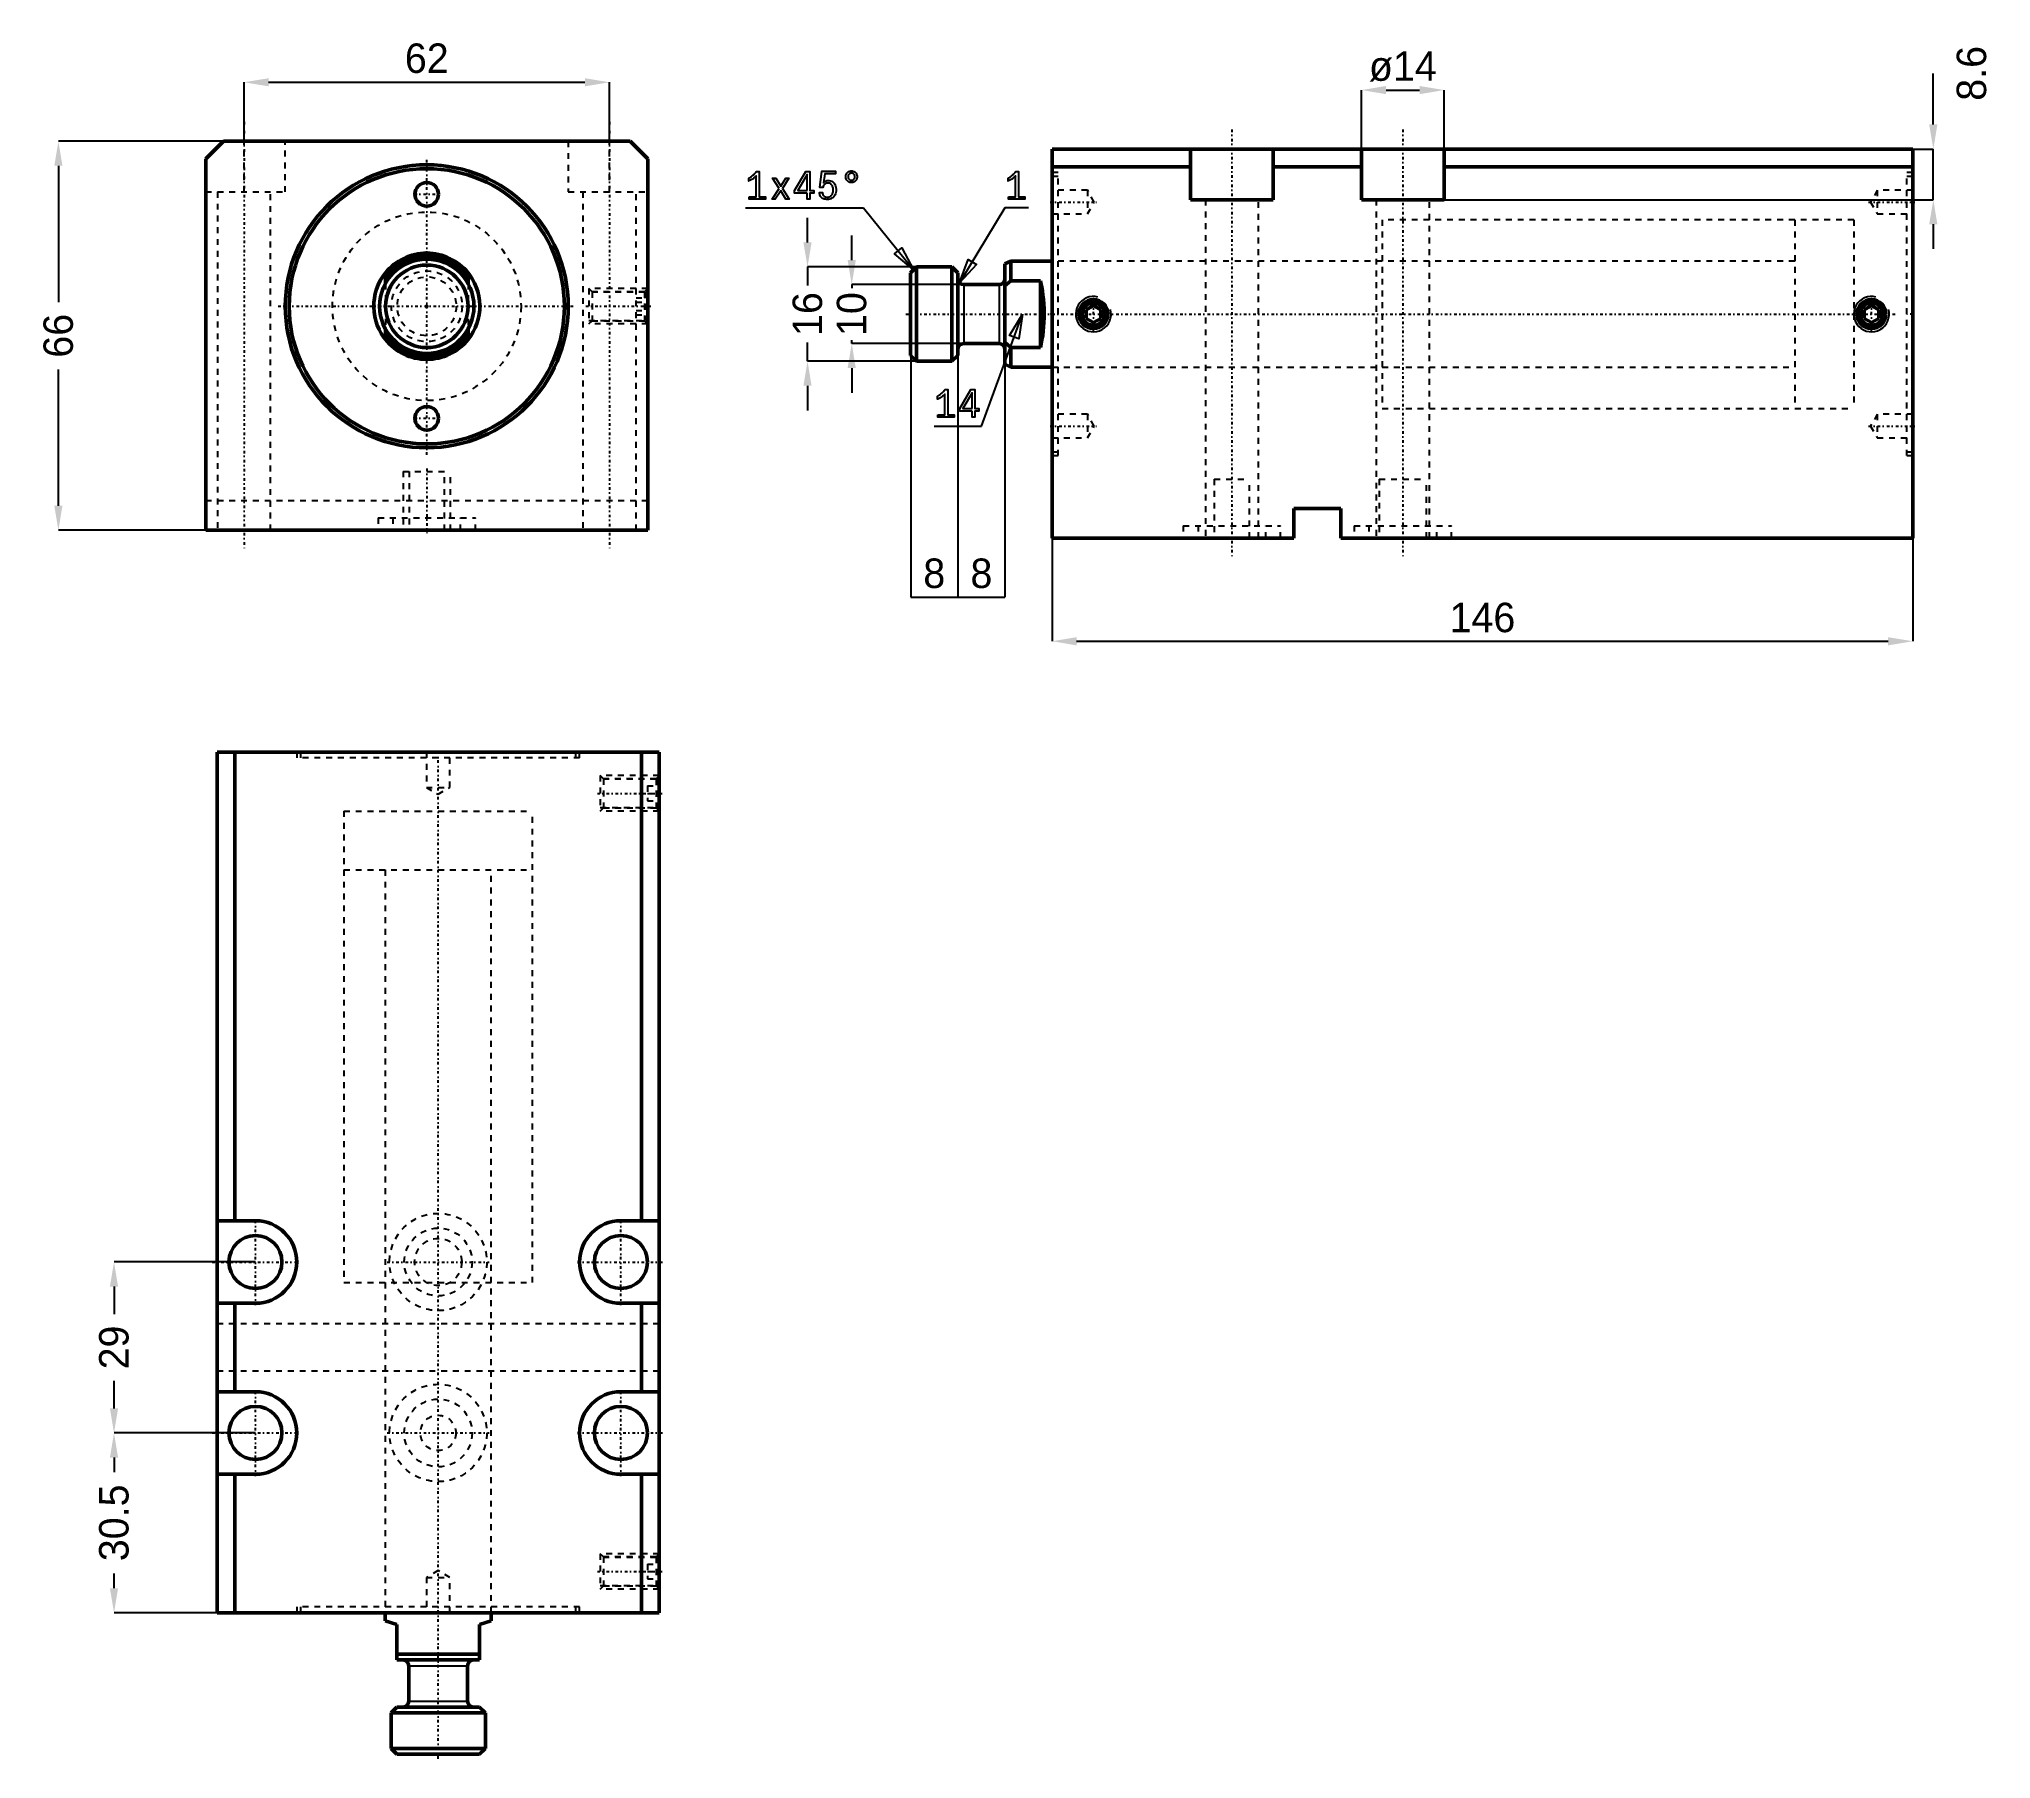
# Model space of a CAD drawing. Header units: millimetres. Extents: x -66 to 265, y -246 to 45.
import ezdxf

# ---------------------------------------------------------------- set-up
doc = ezdxf.new("R2010")
doc.units = ezdxf.units.MM
doc.linetypes.add('Center', pattern=[1.5, 0.45, -0.5, 0.05, -0.5])
doc.linetypes.add('Dashed', pattern=[2, 1, -1])
for name, color, linetype, lineweight in [('2d ConnectionPoints', 7, 'Continuous', 50), ('AM_0', 7, 'Continuous', 50), ('AM_4', 3, 'Continuous', 25), ('AM_5', 3, 'Continuous', 25), ('AM_7', 7, 'Center', 25), ('AM_9', 6, 'Dashed', 25)]:
    doc.layers.add(name, color=color, linetype=linetype, lineweight=lineweight)
doc.dimstyles.new('ISO-25', dxfattribs={"dimtxt": 2.5, "dimasz": 2.5, "dimexe": 1.25, "dimexo": 0.625, "dimtad": 1, "dimtxsty": 'Standard', "dimcen": 2.5, "dimadec": 0, "dimazin": 0, "dimtfac": 1, "dimtmove": 0, "dimatfit": 3, "dimfxl": 0, "dimarcsym": 0})

# ---------------------------------------------------------------- blocks, each defined once
blk = doc.blocks.new('1_JECX_MF_TLA_32_70_0_rod__0_in_JECX_MF_160_TLA_32_70_0__0')
at = {"layer": 'AM_0'}
for p, q in [((-7, 3.87), (-7, 5.66)), ((7, 5.66), (7, 3.87)), ((-7, -5.66), (-7, -3.87)), ((7, -3.87), (7, -5.66))]:
    blk.add_line(p, q, dxfattribs=at)
for points in [[(-7, 5.66), (-7.47, 5.03), (-7.88, 4.36), (-8.23, 3.65), (-8.51, 2.92), (-8.73, 2.17), (-8.89, 1.4), (-8.98, 0.62), (-9, -0.17), (-8.95, -0.95), (-8.83, -1.73), (-8.65, -2.49), (-8.4, -3.23), (-8.09, -3.95), (-7.71, -4.64), (-7.28, -5.3), (-7, -5.66)], [(7, -5.66), (7.47, -5.03), (7.88, -4.36), (8.23, -3.65), (8.51, -2.92), (8.73, -2.17), (8.89, -1.4), (8.98, -0.62), (9, 0.17), (8.95, 0.95), (8.83, 1.73), (8.65, 2.49), (8.4, 3.23), (8.09, 3.95), (7.71, 4.64), (7.28, 5.3), (7, 5.66)]]:
    blk.add_lwpolyline(points, dxfattribs=at)
for radius in [8, 7]:
    blk.add_circle((0, 0), radius, dxfattribs=at)
for radius, start, end in [(9, 38.9424, 141.0576), (8.5, 34.5603, 145.4397), (8.5, 214.5603, 325.4397), (9, 218.9424, 321.0576)]:
    blk.add_arc((0, 0), radius, start, end, dxfattribs=at)
at = {"layer": 'AM_9'}
for p, q in [((-7, 3.87), (-7, -3.87)), ((7, 3.87), (7, -3.87))]:
    blk.add_line(p, q, dxfattribs=at)
for radius in [6, 5]:
    blk.add_circle((0, 0), radius, dxfattribs=at)
blk = doc.blocks.new('2_JECX_MF_EXLA_32_70_0_body__0_in_JECX_MF_160_TLA_32_70_0__0')
at = {"layer": 'AM_0'}
for p, q in [((-34.5, 28), (-37.5, 25)), ((34.5, 28), (-34.5, 28)), ((37.5, 25), (34.5, 28)), ((-37.5, 25), (-37.5, -38)), ((37.5, -38), (37.5, 25)), ((-37.5, -38), (37.5, -38))]:
    blk.add_line(p, q, dxfattribs=at)
for centre, radius in [((0, 0), 24), ((0, 0), 23.34), ((0, 19), 2), ((0, -19), 2)]:
    blk.add_circle(centre, radius, dxfattribs=at)
at = {"layer": 'AM_5', "linetype": 'Dashed'}
for p, q in [((37.5, 3), (27.5, 3)), ((37.5, -3), (27.5, -3))]:
    blk.add_line(p, q, dxfattribs=at)
at = {"layer": 'AM_7'}
for p, q in [((-31, 31.3), (-31, -41.3)), ((31, 31.3), (31, -41.3)), ((0, -25.2), (0, 25.2)), ((-2.1, 19), (2.1, 19)), ((-25.2, 0), (25.2, 0)), ((27, 0), (38, 0)), ((-2.1, -19), (2.1, -19)), ((0, -27.5), (0, -38.5))]:
    blk.add_line(p, q, dxfattribs=at)
at = {"layer": 'AM_9'}
for p, q in [((-31, 19.4), (-31, 28)), ((-24, 19.4), (-24, 28)), ((24, 28), (24, 19.4)), ((31, 19.4), (31, 28)), ((-37.5, 19.4), (-24, 19.4)), ((-35.5, 19.4), (-35.5, -38)), ((-26.5, -38), (-26.5, 19.4)), ((24, 19.4), (37.5, 19.4)), ((26.5, 19.4), (26.5, -38)), ((35.5, -38), (35.5, 19.4)), ((28.04, 2.46), (27.5, 3)), ((27.5, 3), (27.5, -3)), ((37, 2.4), (27.5, 2.4)), ((36.96, 2.46), (28.04, 2.46)), ((28.04, 2.46), (28.04, -2.46)), ((35.5, 1.44), (37.5, 1.44)), ((35.5, 0.72), (37.5, 0.72)), ((37.5, 3), (36.96, 2.46)), ((36.96, 2.46), (36.96, -2.46)), ((37.5, 1.9), (37, 2.4)), ((37, 2.4), (37, -2.4)), ((27.5, -2.4), (37, -2.4)), ((27.5, -3), (28.04, -2.46)), ((28.04, -2.46), (36.96, -2.46)), ((35.5, -0.72), (37.5, -0.72)), ((35.5, -1.44), (37.5, -1.44)), ((36.96, -2.46), (37.5, -3)), ((37, -2.4), (37.5, -1.9)), ((-4, -28), (4, -28)), ((-4, -28), (-4, -38)), ((-3, -28), (-3, -38)), ((3, -38), (3, -28)), ((4, -38), (4, -28)), ((37.5, -33), (-37.5, -33)), ((-8.25, -35.9), (8.25, -35.9)), ((-8.25, -35.9), (-8.25, -38)), ((-5.75, -35.9), (-5.75, -38)), ((5.75, -38), (5.75, -35.9)), ((8.25, -38), (8.25, -35.9))]:
    blk.add_line(p, q, dxfattribs=at)
blk.add_circle((0, 0), 16, dxfattribs=at)
blk = doc.blocks.new('*D3')
at = {"layer": 'AM_5', "color": 0, "lineweight": -2}
for p, q in [((-31, 28), (-31, 38)), ((-26.83, 38), (26.83, 38)), ((31, 28), (31, 38))]:
    blk.add_line(p, q, dxfattribs=at)
at = {"layer": 'AM_5', "color": 0}
for points in [[(-26.83, 38.69), (-26.83, 37.31), (-31, 38)], [(26.83, 37.31), (26.83, 38.69), (31, 38)]]:
    blk.add_solid(points, dxfattribs=at)
at = {"layer": 'Defpoints', "color": 0}
for p in [(31, 38), (-31, 28), (31, 28)]:
    blk.add_point(p, dxfattribs=at)
at = {"layer": 'AM_5', "color": 0, "insert": (0, 42.05), "char_height": 5, "attachment_point": 5}
blk.add_mtext('62', dxfattribs=at)
blk = doc.blocks.new('*D4')
at = {"layer": 'AM_5', "color": 0, "lineweight": -2}
for p, q in [((-34.5, 28), (-62.5, 28)), ((-62.5, 23.83), (-62.5, 0.72)), ((-62.5, -33.83), (-62.5, -10.72)), ((-37.5, -38), (-62.5, -38))]:
    blk.add_line(p, q, dxfattribs=at)
at = {"layer": 'AM_5', "color": 0}
for points in [[(-61.81, 23.83), (-63.19, 23.83), (-62.5, 28)], [(-63.19, -33.83), (-61.81, -33.83), (-62.5, -38)]]:
    blk.add_solid(points, dxfattribs=at)
at = {"layer": 'Defpoints', "color": 0}
for p in [(-34.5, 28), (-62.5, -38), (-37.5, -38)]:
    blk.add_point(p, dxfattribs=at)
at = {"layer": 'AM_5', "color": 0, "insert": (-62.5, -5), "char_height": 5, "attachment_point": 5, "rotation": 90}
blk.add_mtext('66', dxfattribs=at)
blk = doc.blocks.new('1_JECX_MF_TLA_32_70_0_rod__0_in_JECX_MF_160_TLA_32_70_0__4')
at = {"layer": 'AM_0'}
for p, q in [((-9, 0), (-9, -1.35)), ((9, -1.35), (9, 0)), ((-7, -2), (-9, -1.35)), ((-7, -8), (-7, -2)), ((9, -1.35), (7, -2)), ((7, -2), (7, -8)), ((-7, -7), (7, -7)), ((-7, -8), (7, -8)), ((-5, -9), (-5, -15)), ((5, -15), (5, -9)), ((-7, -16), (-8, -17)), ((-7, -16), (7, -16)), ((8, -17), (7, -16)), ((-8, -17), (8, -17)), ((-8, -17), (-8, -23)), ((8, -23), (8, -17)), ((-8, -23), (8, -23)), ((-8, -23), (-7, -24)), ((7, -24), (8, -23)), ((-7, -24), (7, -24))]:
    blk.add_line(p, q, dxfattribs=at)
for centre, start, end in [((-6, -9), 360, 90), ((6, -9), 90, 180), ((-6, -15), 270, 0), ((6, -15), 180, 270)]:
    blk.add_arc(centre, 1, start, end, dxfattribs=at)
at = {"layer": 'AM_4'}
for p, q in [((-5, -9), (5, -9)), ((-5, -15), (5, -15))]:
    blk.add_line(p, q, dxfattribs=at)
at = {"layer": 'AM_7'}
blk.add_line((0, -24.8), (0, 146.36), dxfattribs=at)
at = {"layer": 'AM_9'}
for p, q in [((-16, 136), (16, 136)), ((-16, 136), (-16, 126)), ((16, 126), (16, 136)), ((-16, 126), (16, 126)), ((-9, 126), (-9, 0)), ((9, 0), (9, 126))]:
    blk.add_line(p, q, dxfattribs=at)
blk = doc.blocks.new('2_JECX_MF_EXLA_32_70_0_body__0_in_JECX_MF_160_TLA_32_70_0__4')
at = {"layer": 'AM_0'}
for p, q in [((37.5, 146), (-37.5, 146)), ((-37.5, 146), (-37.5, 0)), ((-34.5, 146), (-34.5, 66.5)), ((34.5, 146), (34.5, 66.5)), ((37.5, 146), (37.5, 0)), ((-31, 66.5), (-37.5, 66.5)), ((37.5, 66.5), (31, 66.5)), ((-37.5, 52.5), (-31, 52.5)), ((-34.5, 52.5), (-34.5, 37.5)), ((31, 52.5), (37.5, 52.5)), ((34.5, 52.5), (34.5, 37.5)), ((-31, 37.5), (-37.5, 37.5)), ((37.5, 37.5), (31, 37.5)), ((-37.5, 23.5), (-31, 23.5)), ((-34.5, 23.5), (-34.5, 0)), ((31, 23.5), (37.5, 23.5)), ((34.5, 23.5), (34.5, 0)), ((37.5, 0), (-37.5, 0))]:
    blk.add_line(p, q, dxfattribs=at)
for centre in [(-31, 59.5), (31, 59.5), (-31, 30.5), (31, 30.5)]:
    blk.add_circle(centre, 4.5, dxfattribs=at)
for centre, start, end in [((-31, 59.5), 270, 90), ((31, 59.5), 90, 270), ((-31, 30.5), 270, 90), ((31, 30.5), 90, 270)]:
    blk.add_arc(centre, 7, start, end, dxfattribs=at)
at = {"layer": 'AM_5', "linetype": 'Dashed'}
for p, q in [((37.5, 142), (27.5, 142)), ((37.5, 136), (27.5, 136)), ((37.5, 10), (27.5, 10)), ((37.5, 4), (27.5, 4))]:
    blk.add_line(p, q, dxfattribs=at)
at = {"layer": 'AM_7'}
for p, q in [((27, 139), (38, 139)), ((-31, 52.15), (-31, 66.85)), ((31, 52.15), (31, 66.85)), ((-38.35, 59.5), (-23.65, 59.5)), ((-8.6625, 59.5), (8.6625, 59.5)), ((23.65, 59.5), (38.35, 59.5)), ((-31, 23.15), (-31, 37.85)), ((31, 23.15), (31, 37.85)), ((-38.35, 30.5), (-23.65, 30.5)), ((-8.6625, 30.5), (8.6625, 30.5)), ((23.65, 30.5), (38.35, 30.5)), ((27, 7), (38, 7))]:
    blk.add_line(p, q, dxfattribs=at)
at = {"layer": 'AM_9'}
for p, q in [((-24, 146), (-24, 145)), ((-23.34, 146), (-23.34, 145)), ((-2, 146), (-2, 140)), ((2, 140), (2, 146)), ((23.34, 145), (23.34, 146)), ((24, 145), (24, 146)), ((24, 145), (-24, 145)), ((-2, 140), (0, 138.8453)), ((-2, 140), (2, 140)), ((0, 138.8453), (2, 140)), ((27.5, 142), (27.5, 136)), ((28.0415, 141.4585), (27.5, 142)), ((37, 141.4), (27.5, 141.4)), ((36.9585, 141.4585), (28.0415, 141.4585)), ((28.0415, 141.4585), (28.0415, 136.5415)), ((35.5, 140.25), (37.5, 140.25)), ((35.5, 140.25), (35.5, 137.75)), ((37.5, 142), (36.9585, 141.4585)), ((36.9585, 141.4585), (36.9585, 136.5415)), ((37, 141.4), (37, 136.6)), ((37.5, 140.9), (37, 141.4)), ((-16, 136), (16, 136)), ((-16, 136), (-16, 56)), ((16, 56), (16, 136)), ((27.5, 136.6), (37, 136.6)), ((27.5, 136), (28.0415, 136.5415)), ((28.0415, 136.5415), (36.9585, 136.5415)), ((35.5, 139), (37.5, 139)), ((35.5, 137.75), (37.5, 137.75)), ((36.9585, 136.5415), (37.5, 136)), ((37, 136.6), (37.5, 137.1)), ((-16, 56), (16, 56)), ((-9, 56), (-9, 0)), ((9, 0), (9, 56)), ((37.5, 49), (-37.5, 49)), ((37.5, 41), (-37.5, 41)), ((27.5, 10), (27.5, 4)), ((28.0415, 9.4585), (27.5, 10)), ((37.5, 10), (36.9585, 9.4585)), ((0, 7.1547), (-2, 6)), ((2, 6), (0, 7.1547)), ((37, 9.4), (27.5, 9.4)), ((36.9585, 9.4585), (28.0415, 9.4585)), ((28.0415, 9.4585), (28.0415, 4.5415)), ((35.5, 8.25), (37.5, 8.25)), ((35.5, 8.25), (35.5, 5.75)), ((35.5, 7), (37.5, 7)), ((36.9585, 9.4585), (36.9585, 4.5415)), ((37.5, 8.9), (37, 9.4)), ((37, 9.4), (37, 4.6)), ((-2, 6), (-2, 0)), ((-2, 6), (2, 6)), ((2, 0), (2, 6)), ((27.5, 4.6), (37, 4.6)), ((27.5, 4), (28.0415, 4.5415)), ((28.0415, 4.5415), (36.9585, 4.5415)), ((35.5, 5.75), (37.5, 5.75)), ((36.9585, 4.5415), (37.5, 4)), ((37, 4.6), (37.5, 5.1)), ((24, 1), (-24, 1)), ((-24, 1), (-24, 0)), ((-23.34, 1), (-23.34, 0)), ((23.34, 0), (23.34, 1)), ((24, 0), (24, 1))]:
    blk.add_line(p, q, dxfattribs=at)
for centre, radius in [((0, 59.5), 8.25), ((0, 59.5), 5.75), ((0, 59.5), 4), ((0, 30.5), 8.25), ((0, 30.5), 5.75), ((0, 30.5), 3)]:
    blk.add_circle(centre, radius, dxfattribs=at)
blk = doc.blocks.new('*D10')
at = {"layer": 'AM_5', "color": 0, "lineweight": -2}
for p, q in [((-29.06, -162.12), (-53.06, -162.12)), ((-53.06, -166.29), (-53.06, -170.95)), ((-53.06, -186.95), (-53.06, -182.29)), ((-29.06, -191.12), (-53.06, -191.12))]:
    blk.add_line(p, q, dxfattribs=at)
at = {"layer": 'AM_5', "color": 0}
for points in [[(-53.76, -166.29), (-52.37, -166.29), (-53.06, -162.12)], [(-53.76, -186.95), (-52.37, -186.95), (-53.06, -191.12)]]:
    blk.add_solid(points, dxfattribs=at)
at = {"layer": 'Defpoints', "color": 0}
for p in [(-53.06, -162.12), (-29.06, -162.12), (-29.06, -191.12)]:
    blk.add_point(p, dxfattribs=at)
at = {"layer": 'AM_5', "color": 0, "insert": (-53.06, -176.62), "char_height": 5, "attachment_point": 5, "rotation": 90}
blk.add_mtext('29', dxfattribs=at)
blk = doc.blocks.new('*D11')
at = {"layer": 'AM_5', "color": 0, "lineweight": -2}
for p, q in [((-29.06, -191.12), (-53.06, -191.12)), ((-53.06, -195.29), (-53.06, -197.79)), ((-53.06, -217.45), (-53.06, -214.95)), ((-35.56, -221.62), (-53.06, -221.62))]:
    blk.add_line(p, q, dxfattribs=at)
at = {"layer": 'AM_5', "color": 0}
for points in [[(-53.76, -195.29), (-52.37, -195.29), (-53.06, -191.12)], [(-53.76, -217.45), (-52.37, -217.45), (-53.06, -221.62)]]:
    blk.add_solid(points, dxfattribs=at)
at = {"layer": 'Defpoints', "color": 0}
for p in [(-29.06, -191.12), (-53.06, -221.62), (-35.56, -221.62)]:
    blk.add_point(p, dxfattribs=at)
at = {"layer": 'AM_5', "color": 0, "insert": (-53.06, -206.37), "char_height": 5, "attachment_point": 5, "rotation": 90}
blk.add_mtext('30.5', dxfattribs=at)
blk = doc.blocks.new('1_JECX_MF_TLA_32_70_0_rod__0_in_JECX_MF_160_TLA_32_70_0__2')
at = {"layer": 'AM_0'}
for p, q in [((-23, 8), (-24, 7)), ((-24, 7), (-24, -7)), ((-23, 8), (-23, -8)), ((-17, 8), (-23, 8)), ((-16, 7), (-17, 8)), ((-17, 8), (-17, -8)), ((-16, 7), (-16, -7)), ((-7, 9), (-8, 8.5)), ((-8, 8.5), (-8, -8.5)), ((0, 9), (-7, 9)), ((-7, 9), (-7, 5.66)), ((-9, 5), (-15, 5)), ((-7, 5.66), (-8, 4.82)), ((-2, 5.66), (-7, 5.66)), ((-2, 5.66), (-2, -5.66)), ((-15, -5), (-9, -5)), ((-7, -5.66), (-2, -5.66)), ((-7, -5.66), (-7, -9)), ((-24, -7), (-23, -8)), ((-23, -8), (-17, -8)), ((-17, -8), (-16, -7)), ((-8, -8.5), (-7, -9)), ((-7, -9), (0, -9))]:
    blk.add_line(p, q, dxfattribs=at)
for points in [[(-2, -5.66), (-1.85, -5.03), (-1.72, -4.36), (-1.6, -3.65), (-1.51, -2.92), (-1.44, -2.17), (-1.39, -1.4), (-1.36, -0.62), (-1.35, 0.17), (-1.37, 0.95), (-1.4, 1.73), (-1.46, 2.49), (-1.55, 3.23), (-1.65, 3.95), (-1.77, 4.64), (-1.91, 5.3), (-2, 5.66)], [(-8, -4.82), (-7.99, -4.83), (-7, -5.66)]]:
    blk.add_lwpolyline(points, dxfattribs=at)
for centre, start, end in [((-15, 6), 180, 270), ((-9, 6), 270, 0), ((-15, -6), 90, 180), ((-9, -6), 360, 90)]:
    blk.add_arc(centre, 1, start, end, dxfattribs=at)
at = {"layer": 'AM_4'}
for p, q in [((-15, 5), (-15, -5)), ((-9, 5), (-9, -5))]:
    blk.add_line(p, q, dxfattribs=at)
at = {"layer": 'AM_7'}
blk.add_line((-24.8, 0), (143.2, 0), dxfattribs=at)
at = {"layer": 'AM_9'}
for p, q in [((136, 16), (126, 16)), ((126, 16), (126, -16)), ((136, 16), (136, -16)), ((126, 9), (0, 9)), ((0, -9), (126, -9)), ((126, -16), (136, -16))]:
    blk.add_line(p, q, dxfattribs=at)
blk = doc.blocks.new('2_JECX_MF_EXLA_32_70_0_body__0_in_JECX_MF_160_TLA_32_70_0__2')
at = {"layer": 'AM_0'}
for p, q in [((146, 28), (0, 28)), ((0, -38), (0, 28)), ((23.5, 28), (23.5, 19.4)), ((37.5, 19.4), (37.5, 28)), ((52.5, 28), (52.5, 19.4)), ((66.5, 19.4), (66.5, 28)), ((146, -38), (146, 28)), ((23.5, 25), (0, 25)), ((52.5, 25), (37.5, 25)), ((146, 25), (66.5, 25)), ((23.5, 19.4), (37.5, 19.4)), ((52.5, 19.4), (66.5, 19.4)), ((7, 1.44), (5.75, 0.72)), ((5.75, 0.72), (5.75, -0.72)), ((8.25, 0.72), (7, 1.44)), ((8.25, -0.72), (8.25, 0.72)), ((139, 1.44), (137.75, 0.72)), ((137.75, 0.72), (137.75, -0.72)), ((140.25, 0.72), (139, 1.44)), ((140.25, -0.72), (140.25, 0.72)), ((5.75, -0.72), (7, -1.44)), ((7, -1.44), (8.25, -0.72)), ((137.75, -0.72), (139, -1.44)), ((139, -1.44), (140.25, -0.72)), ((41, -33), (41, -38)), ((49, -33), (41, -33)), ((49, -38), (49, -33)), ((41, -38), (0, -38)), ((146, -38), (49, -38))]:
    blk.add_line(p, q, dxfattribs=at)
for centre, radius in [((7, 0), 2.46), ((7, 0), 2.4), ((7, 0), 1.9), ((139, 0), 2.46), ((139, 0), 2.4), ((139, 0), 1.9)]:
    blk.add_circle(centre, radius, dxfattribs=at)
at = {"layer": 'AM_5'}
for centre in [(7, 0), (139, 0)]:
    blk.add_arc(centre, 3, 75, 15, dxfattribs=at)
at = {"layer": 'AM_7'}
for p, q in [((30.5, 31.3), (30.5, -41.3)), ((59.5, 31.3), (59.5, -41.3)), ((-0.36, 19), (7.51, 19)), ((138.49, 19), (146.36, 19)), ((7, -3.15), (7, 3.15)), ((139, -3.15), (139, 3.15)), ((146.05, 0), (144.95, 0)), ((-0.36, -19), (7.51, -19)), ((138.49, -19), (146.36, -19))]:
    blk.add_line(p, q, dxfattribs=at)
at = {"layer": 'AM_9'}
for p, q in [((1, 24), (0, 24)), ((1, 23.34), (0, 23.34)), ((1, -24), (1, 24)), ((145, -24), (145, 24)), ((146, 24), (145, 24)), ((146, 23.34), (145, 23.34)), ((6, 21), (0, 21)), ((7.15, 19), (6, 21)), ((6, 21), (6, 17)), ((140, 21), (138.85, 19)), ((146, 21), (140, 21)), ((140, 21), (140, 17)), ((0, 17), (6, 17)), ((6, 17), (7.15, 19)), ((26, 19.4), (26, -38)), ((35, -38), (35, 19.4)), ((55, 19.4), (55, -38)), ((64, -38), (64, 19.4)), ((138.85, 19), (140, 17)), ((140, 17), (146, 17)), ((136, 16), (56, 16)), ((56, 16), (56, -16)), ((136, 16), (136, -16)), ((56, 9), (0, 9)), ((0, -9), (56, -9)), ((56, -16), (136, -16)), ((6, -17), (0, -17)), ((7.15, -19), (6, -17)), ((6, -17), (6, -21)), ((6, -21), (7.15, -19)), ((140, -17), (138.85, -19)), ((138.85, -19), (140, -21)), ((146, -17), (140, -17)), ((140, -17), (140, -21)), ((0, -21), (6, -21)), ((140, -21), (146, -21)), ((0, -23.34), (1, -23.34)), ((0, -24), (1, -24)), ((145, -23.34), (146, -23.34)), ((145, -24), (146, -24)), ((27.5, -28), (33.5, -28)), ((27.5, -28), (27.5, -38)), ((33.5, -38), (33.5, -28)), ((55.5, -28), (63.5, -28)), ((55.5, -28), (55.5, -38)), ((63.5, -38), (63.5, -28)), ((22.25, -35.9), (38.75, -35.9)), ((22.25, -35.9), (22.25, -38)), ((24.75, -35.9), (24.75, -38)), ((36.25, -38), (36.25, -35.9)), ((38.75, -38), (38.75, -35.9)), ((51.25, -35.9), (67.75, -35.9)), ((51.25, -35.9), (51.25, -38)), ((53.75, -35.9), (53.75, -38)), ((65.25, -38), (65.25, -35.9)), ((67.75, -38), (67.75, -35.9))]:
    blk.add_line(p, q, dxfattribs=at)
blk = doc.blocks.new('*D22')
at = {"layer": 'AM_5', "color": 0, "lineweight": -2}
for p, q in [((158.6, 26.68), (158.6, 36.68)), ((162.76, 36.68), (168.43, 36.68)), ((172.6, 26.68), (172.6, 36.68))]:
    blk.add_line(p, q, dxfattribs=at)
at = {"layer": 'AM_5', "color": 0}
for points in [[(162.76, 37.37), (162.76, 35.98), (158.6, 36.68)], [(168.43, 37.37), (168.43, 35.98), (172.6, 36.68)]]:
    blk.add_solid(points, dxfattribs=at)
at = {"layer": 'Defpoints', "color": 0}
for p in [(172.6, 36.68), (158.6, 26.68), (172.6, 26.68)]:
    blk.add_point(p, dxfattribs=at)
at = {"layer": 'AM_5', "color": 0, "insert": (165.6, 40.68), "char_height": 5, "attachment_point": 5}
blk.add_mtext('ø14', dxfattribs=at)
blk = doc.blocks.new('*D23')
at = {"layer": 'AM_5', "color": 0, "lineweight": -2}
for p, q in [((255.6, 30.84), (255.6, 39.51)), ((172.6, 26.68), (255.6, 26.68)), ((255.6, 18.08), (255.6, 26.68)), ((172.6, 18.08), (255.6, 18.08)), ((255.6, 13.91), (255.6, 9.74))]:
    blk.add_line(p, q, dxfattribs=at)
at = {"layer": 'AM_5', "color": 0}
for points in [[(254.9, 30.84), (256.29, 30.84), (255.6, 26.68)], [(254.9, 13.91), (256.29, 13.91), (255.6, 18.08)]]:
    blk.add_solid(points, dxfattribs=at)
at = {"layer": 'Defpoints', "color": 0}
for p in [(172.6, 26.68), (255.6, 26.68), (172.6, 18.08)]:
    blk.add_point(p, dxfattribs=at)
at = {"layer": 'AM_5', "color": 0, "insert": (262.1, 39.51), "char_height": 5, "attachment_point": 5, "rotation": 90}
blk.add_mtext('8.6', dxfattribs=at)
blk = doc.blocks.new('*D24')
at = {"layer": 'AM_5', "color": 0, "lineweight": -2}
for p, q in [((106.1, -39.32), (106.1, -56.82)), ((252.1, -39.32), (252.1, -56.82)), ((110.26, -56.82), (247.93, -56.82))]:
    blk.add_line(p, q, dxfattribs=at)
at = {"layer": 'AM_5', "color": 0}
for points in [[(110.26, -56.13), (110.26, -57.52), (106.1, -56.82)], [(247.93, -56.13), (247.93, -57.52), (252.1, -56.82)]]:
    blk.add_solid(points, dxfattribs=at)
at = {"layer": 'Defpoints', "color": 0}
for p in [(106.1, -39.32), (252.1, -39.32), (252.1, -56.82)]:
    blk.add_point(p, dxfattribs=at)
at = {"layer": 'AM_5', "color": 0, "insert": (179.1, -52.82), "char_height": 5, "attachment_point": 5}
blk.add_mtext('146', dxfattribs=at)
blk = doc.blocks.new('*D25')
at = {"layer": 'AM_5', "color": 0, "lineweight": -2}
for p, q in [((90.1, -8.32), (90.1, -49.32)), ((98.1, -7.32), (98.1, -49.32)), ((90.1, -49.32), (98.1, -49.32))]:
    blk.add_line(p, q, dxfattribs=at)
at = {"layer": 'Defpoints', "color": 0}
for p in [(90.1, -8.32), (98.1, -7.32), (98.1, -49.32)]:
    blk.add_point(p, dxfattribs=at)
at = {"layer": 'AM_5', "color": 0, "insert": (94.1, -45.32), "char_height": 5, "attachment_point": 5}
blk.add_mtext('8', dxfattribs=at)
blk = doc.blocks.new('*D26')
at = {"layer": 'AM_5', "color": 0, "lineweight": -2}
for p, q in [((82.1, -8.32), (82.1, -49.32)), ((90.1, -8.32), (90.1, -49.32)), ((82.1, -49.32), (90.1, -49.32))]:
    blk.add_line(p, q, dxfattribs=at)
at = {"layer": 'Defpoints', "color": 0}
for p in [(82.1, -8.32), (90.1, -8.32), (90.1, -49.32)]:
    blk.add_point(p, dxfattribs=at)
at = {"layer": 'AM_5', "color": 0, "insert": (86.1, -45.32), "char_height": 5, "attachment_point": 5}
blk.add_mtext('8', dxfattribs=at)
blk = doc.blocks.new('*D27')
at = {"layer": 'AM_5', "color": 0, "lineweight": -2}
for p, q in [((64.6, 10.84), (64.6, 15.01)), ((83.1, 6.68), (64.6, 6.68)), ((64.6, 6.68), (64.6, 3.51)), ((64.6, -9.32), (64.6, -6.16)), ((83.1, -9.32), (64.6, -9.32)), ((64.6, -13.49), (64.6, -17.66))]:
    blk.add_line(p, q, dxfattribs=at)
at = {"layer": 'AM_5', "color": 0}
for points in [[(63.9, 10.84), (65.29, 10.84), (64.6, 6.68)], [(63.9, -13.49), (65.29, -13.49), (64.6, -9.32)]]:
    blk.add_solid(points, dxfattribs=at)
at = {"layer": 'Defpoints', "color": 0}
for p in [(64.6, 6.68), (83.1, 6.68), (83.1, -9.32)]:
    blk.add_point(p, dxfattribs=at)
at = {"layer": 'AM_5', "color": 0, "insert": (64.6, -1.32), "char_height": 5, "attachment_point": 5, "rotation": 90}
blk.add_mtext('16', dxfattribs=at)
blk = doc.blocks.new('*D28')
at = {"layer": 'AM_5', "color": 0, "lineweight": -2}
for p, q in [((72.1, 7.84), (72.1, 12.01)), ((91.1, 3.68), (72.1, 3.68)), ((72.1, 3.68), (72.1, 3.09)), ((72.1, -6.32), (72.1, -5.74)), ((91.1, -6.32), (72.1, -6.32)), ((72.1, -10.49), (72.1, -14.66))]:
    blk.add_line(p, q, dxfattribs=at)
at = {"layer": 'AM_5', "color": 0}
for points in [[(71.4, 7.84), (72.79, 7.84), (72.1, 3.68)], [(71.4, -10.49), (72.79, -10.49), (72.1, -6.32)]]:
    blk.add_solid(points, dxfattribs=at)
at = {"layer": 'Defpoints', "color": 0}
for p in [(72.1, 3.68), (91.1, 3.68), (91.1, -6.32)]:
    blk.add_point(p, dxfattribs=at)
at = {"layer": 'AM_5', "color": 0, "insert": (72.1, -1.32), "char_height": 5, "attachment_point": 5, "rotation": 90}
blk.add_mtext('10', dxfattribs=at)

msp = doc.modelspace()

# ---------------------------------------------------------------- linework, layer by layer
at = {"layer": '2d ConnectionPoints'}
for p in [(0, 0), (106.098, -1.324), (1.939, -221.621)]:
    msp.add_point(p, dxfattribs=at)
at = {"layer": 'AM_5'}
for p, q in [((54.098, 16.676), (74.098, 16.676)), ((74.098, 16.676), (82.598, 6.176)), ((98.098, 16.676), (90.391, 3.969)), ((102.098, 16.676), (98.098, 16.676)), ((94.098, -20.324), (101.098, -1.324)), ((86.098, -20.324), (94.098, -20.324))]:
    msp.add_line(p, q, dxfattribs=at)
for points in [[(54.706, 18.592), (55.902, 18.592), (55.902, 22.109), (55.902, 22.109), (55.838, 22.044), (55.729, 21.943), (55.729, 21.943), (55.606, 21.837), (55.515, 21.764), (55.515, 21.764), (55.421, 21.692), (55.28, 21.589), (55.28, 21.589), (55.137, 21.493), (55.041, 21.433), (55.041, 21.433), (54.947, 21.378), (54.817, 21.313), (54.817, 21.313), (54.7, 21.265), (54.628, 21.244), (54.628, 21.738), (54.628, 21.738), (54.717, 21.78), (54.857, 21.861), (54.857, 21.861), (55.004, 21.961), (55.107, 22.039), (55.107, 22.039), (55.211, 22.123), (55.361, 22.252), (55.361, 22.252), (55.506, 22.387), (55.6, 22.479), (55.6, 22.479), (55.688, 22.571), (55.807, 22.699), (55.807, 22.699), (55.909, 22.816), (55.967, 22.889), (56.383, 22.889), (56.383, 18.592), (57.468, 18.592), (57.468, 18.176), (54.706, 18.176), (54.706, 18.592)], [(59.769, 19.961), (58.67, 21.751), (59.239, 21.751), (60.058, 20.396), (60.919, 21.751), (61.436, 21.751), (60.35, 20.003), (61.488, 18.176), (60.913, 18.176), (60.048, 19.58), (59.135, 18.176), (58.608, 18.176), (59.769, 19.961)], [(64.523, 19.216), (62.417, 19.216), (62.417, 19.639), (64.334, 22.889), (64.978, 22.889), (64.978, 19.655), (65.68, 19.655), (65.68, 19.216), (64.978, 19.216), (64.978, 18.176), (64.523, 18.176), (64.523, 19.216)], [(64.529, 19.655), (64.529, 22.343), (62.976, 19.655), (64.529, 19.655)], [(67.98, 18.118), (67.98, 18.118), (67.833, 18.123), (67.624, 18.149), (67.624, 18.149), (67.428, 18.198), (67.304, 18.243), (67.304, 18.243), (67.188, 18.298), (67.032, 18.403), (67.032, 18.403), (66.898, 18.532), (66.821, 18.631), (66.821, 18.631), (66.756, 18.742), (66.686, 18.929), (66.686, 18.929), (66.648, 19.14), (66.641, 19.294), (67.148, 19.294), (67.148, 19.294), (67.157, 19.148), (67.207, 18.958), (67.207, 18.958), (67.299, 18.801), (67.384, 18.716), (67.384, 18.716), (67.484, 18.646), (67.655, 18.57), (67.655, 18.57), (67.853, 18.529), (67.999, 18.521), (67.999, 18.521), (68.125, 18.528), (68.297, 18.564), (68.297, 18.564), (68.449, 18.631), (68.539, 18.693), (68.539, 18.693), (68.62, 18.766), (68.725, 18.892), (68.725, 18.892), (68.809, 19.037), (68.854, 19.145), (68.854, 19.145), (68.89, 19.259), (68.93, 19.437), (68.93, 19.437), (68.951, 19.625), (68.955, 19.756), (68.955, 19.756), (68.951, 19.875), (68.931, 20.049), (68.931, 20.049), (68.893, 20.215), (68.857, 20.323), (68.857, 20.323), (68.814, 20.425), (68.735, 20.562), (68.735, 20.562), (68.637, 20.681), (68.562, 20.75), (68.562, 20.75), (68.479, 20.809), (68.34, 20.872), (68.34, 20.872), (68.184, 20.906), (68.071, 20.913), (68.071, 20.913), (67.95, 20.905), (67.78, 20.863), (67.78, 20.863), (67.623, 20.786), (67.525, 20.715), (67.525, 20.715), (67.436, 20.629), (67.327, 20.48), (67.327, 20.48), (67.245, 20.304), (67.206, 20.172), (66.712, 20.172), (67.05, 22.902), (69.345, 22.902), (69.345, 22.479), (67.512, 22.479), (67.304, 20.916), (67.304, 20.916), (67.373, 21), (67.48, 21.11), (67.48, 21.11), (67.593, 21.2), (67.671, 21.249), (67.671, 21.249), (67.753, 21.29), (67.886, 21.333), (67.886, 21.333), (68.032, 21.357), (68.136, 21.361), (68.136, 21.361), (68.295, 21.353), (68.518, 21.308), (68.518, 21.308), (68.72, 21.224), (68.844, 21.147), (68.844, 21.147), (68.958, 21.055), (69.108, 20.894), (69.108, 20.894), (69.231, 20.705), (69.299, 20.563), (69.299, 20.563), (69.356, 20.413), (69.416, 20.174), (69.416, 20.174), (69.449, 19.92), (69.455, 19.743), (69.455, 19.743), (69.448, 19.556), (69.409, 19.292), (69.409, 19.292), (69.337, 19.048), (69.27, 18.896), (69.27, 18.896), (69.19, 18.755), (69.048, 18.568), (69.048, 18.568), (68.878, 18.411), (68.75, 18.323), (68.75, 18.323), (68.612, 18.249), (68.39, 18.169), (68.39, 18.169), (68.15, 18.126), (67.98, 18.118)], [(72.055, 20.971), (72.055, 20.971), (71.952, 20.977), (71.804, 21.005), (71.804, 21.005), (71.664, 21.058), (71.574, 21.106), (71.574, 21.106), (71.489, 21.164), (71.375, 21.265), (71.375, 21.265), (71.278, 21.383), (71.223, 21.472), (71.223, 21.472), (71.176, 21.566), (71.125, 21.712), (71.125, 21.712), (71.098, 21.866), (71.093, 21.972), (71.093, 21.972), (71.098, 22.079), (71.125, 22.232), (71.125, 22.232), (71.176, 22.379), (71.223, 22.473), (71.223, 22.473), (71.278, 22.561), (71.375, 22.68), (71.375, 22.68), (71.489, 22.781), (71.574, 22.838), (71.574, 22.838), (71.664, 22.887), (71.804, 22.94), (71.804, 22.94), (71.952, 22.968), (72.055, 22.973), (72.055, 22.973), (72.157, 22.968), (72.305, 22.94), (72.305, 22.94), (72.445, 22.887), (72.534, 22.838), (72.534, 22.838), (72.618, 22.781), (72.731, 22.68), (72.731, 22.68), (72.827, 22.562), (72.882, 22.474), (72.882, 22.474), (72.928, 22.381), (72.978, 22.234), (72.978, 22.234), (73.005, 22.08), (73.01, 21.972), (73.01, 21.972), (73.005, 21.865), (72.978, 21.71), (72.978, 21.71), (72.928, 21.564), (72.882, 21.47), (72.882, 21.47), (72.827, 21.382), (72.731, 21.265), (72.731, 21.265), (72.618, 21.164), (72.534, 21.106), (72.534, 21.106), (72.445, 21.058), (72.305, 21.005), (72.305, 21.005), (72.157, 20.977), (72.055, 20.971)], [(72.055, 21.368), (72.055, 21.368), (72.116, 21.371), (72.205, 21.388), (72.205, 21.388), (72.29, 21.42), (72.344, 21.449), (72.344, 21.449), (72.395, 21.484), (72.463, 21.545), (72.463, 21.545), (72.522, 21.616), (72.555, 21.67), (72.555, 21.67), (72.583, 21.727), (72.614, 21.815), (72.614, 21.815), (72.63, 21.908), (72.633, 21.972), (72.633, 21.972), (72.63, 22.036), (72.614, 22.129), (72.614, 22.129), (72.583, 22.218), (72.555, 22.275), (72.555, 22.275), (72.522, 22.328), (72.463, 22.4), (72.463, 22.4), (72.395, 22.461), (72.344, 22.496), (72.344, 22.496), (72.29, 22.525), (72.205, 22.556), (72.205, 22.556), (72.116, 22.574), (72.055, 22.577), (72.055, 22.577), (71.993, 22.574), (71.904, 22.556), (71.904, 22.556), (71.819, 22.525), (71.764, 22.496), (71.764, 22.496), (71.712, 22.461), (71.643, 22.4), (71.643, 22.4), (71.583, 22.328), (71.549, 22.275), (71.549, 22.275), (71.521, 22.218), (71.49, 22.129), (71.49, 22.129), (71.473, 22.036), (71.47, 21.972), (71.47, 21.972), (71.473, 21.908), (71.49, 21.815), (71.49, 21.815), (71.521, 21.727), (71.549, 21.67), (71.549, 21.67), (71.583, 21.616), (71.643, 21.545), (71.643, 21.545), (71.712, 21.484), (71.764, 21.449), (71.764, 21.449), (71.819, 21.42), (71.904, 21.388), (71.904, 21.388), (71.993, 21.371), (72.055, 21.368)], [(98.706, 18.592), (99.902, 18.592), (99.902, 22.109), (99.902, 22.109), (99.838, 22.044), (99.729, 21.943), (99.729, 21.943), (99.606, 21.837), (99.515, 21.764), (99.515, 21.764), (99.421, 21.692), (99.28, 21.589), (99.28, 21.589), (99.137, 21.493), (99.041, 21.433), (99.041, 21.433), (98.947, 21.378), (98.817, 21.313), (98.817, 21.313), (98.7, 21.265), (98.628, 21.244), (98.628, 21.738), (98.628, 21.738), (98.717, 21.78), (98.857, 21.861), (98.857, 21.861), (99.004, 21.961), (99.107, 22.039), (99.107, 22.039), (99.211, 22.123), (99.361, 22.252), (99.361, 22.252), (99.506, 22.387), (99.6, 22.479), (99.6, 22.479), (99.688, 22.571), (99.807, 22.699), (99.807, 22.699), (99.909, 22.816), (99.967, 22.889), (100.383, 22.889), (100.383, 18.592), (101.468, 18.592), (101.468, 18.176), (98.706, 18.176), (98.706, 18.592)], [(82.598, 6.176), (79.329, 8.89), (80.624, 9.939), (82.598, 6.176)], [(90.391, 3.969), (91.839, 7.964), (93.264, 7.1), (90.391, 3.969)], [(101.098, -1.324), (100.44, -5.522), (98.876, -4.945), (101.098, -1.324)], [(86.706, -18.408), (87.902, -18.408), (87.902, -14.891), (87.902, -14.891), (87.838, -14.956), (87.729, -15.057), (87.729, -15.057), (87.606, -15.163), (87.515, -15.236), (87.515, -15.236), (87.421, -15.308), (87.28, -15.411), (87.28, -15.411), (87.137, -15.507), (87.041, -15.567), (87.041, -15.567), (86.947, -15.622), (86.817, -15.687), (86.817, -15.687), (86.7, -15.735), (86.628, -15.756), (86.628, -15.262), (86.628, -15.262), (86.717, -15.22), (86.857, -15.139), (86.857, -15.139), (87.004, -15.039), (87.107, -14.961), (87.107, -14.961), (87.211, -14.877), (87.361, -14.748), (87.361, -14.748), (87.506, -14.613), (87.6, -14.521), (87.6, -14.521), (87.688, -14.429), (87.807, -14.301), (87.807, -14.301), (87.909, -14.184), (87.967, -14.111), (88.383, -14.111), (88.383, -18.408), (89.468, -18.408), (89.468, -18.824), (86.706, -18.824), (86.706, -18.408)], [(92.523, -17.784), (90.417, -17.784), (90.417, -17.361), (92.334, -14.111), (92.978, -14.111), (92.978, -17.345), (93.68, -17.345), (93.68, -17.784), (92.978, -17.784), (92.978, -18.824), (92.523, -18.824), (92.523, -17.784)], [(92.529, -17.345), (92.529, -14.657), (90.976, -17.345), (92.529, -17.345)]]:
    msp.add_lwpolyline(points, dxfattribs=at)

# ---------------------------------------------------------------- block references
for name, p in [('2_JECX_MF_EXLA_32_70_0_body__0_in_JECX_MF_160_TLA_32_70_0__0', (0, 0)), ('2_JECX_MF_EXLA_32_70_0_body__0_in_JECX_MF_160_TLA_32_70_0__2', (106.098, -1.324)), ('1_JECX_MF_TLA_32_70_0_rod__0_in_JECX_MF_160_TLA_32_70_0__2', (106.098, -1.324)), ('1_JECX_MF_TLA_32_70_0_rod__0_in_JECX_MF_160_TLA_32_70_0__0', (0, 0)), ('2_JECX_MF_EXLA_32_70_0_body__0_in_JECX_MF_160_TLA_32_70_0__4', (1.939, -221.621)), ('1_JECX_MF_TLA_32_70_0_rod__0_in_JECX_MF_160_TLA_32_70_0__4', (1.939, -221.621))]:
    msp.add_blockref(name, p)

# ---------------------------------------------------------------- dimensions: what is measured, and where the dimension line sits
for base, p1, p2, text, override, picture, middle in [((31, 38), (-31, 28), (31, 28), '62', {"dimtxt": 5, "dimasz": 4.166667, "dimexe": 0, "dimexo": 0, "dimgap": 1.5}, '*D3', (0, 38)), ((172.598, 36.676), (158.598, 26.676), (172.598, 26.676), 'ø14', {"dimtxt": 5, "dimasz": 4.166667, "dimexe": 0, "dimexo": 0, "dimgap": 1.5}, '*D22', (165.598, 36.676)), ((90.098, -49.324), (82.098, -8.324), (90.098, -8.324), '8', {"dimtxt": 5, "dimasz": 0, "dimexe": 0, "dimexo": 0, "dimgap": 1.5}, '*D26', (86.098, -49.324)), ((98.098, -49.324), (90.098, -8.324), (98.098, -7.324), '8', {"dimtxt": 5, "dimasz": 0, "dimexe": 0, "dimexo": 0, "dimgap": 1.5}, '*D25', (94.098, -49.324)), ((252.098, -56.824), (106.098, -39.324), (252.098, -39.324), '146', {"dimtxt": 5, "dimasz": 4.166667, "dimexe": 0, "dimexo": 0, "dimgap": 1.5}, '*D24', (179.098, -56.824))]:
    dim = msp.add_linear_dim(base=base, p1=p1, p2=p2, text=text, dimstyle='ISO-25', override=override, dxfattribs=at)
    dim.commit()
    dim.dimension.update_dxf_attribs({"geometry": picture, "text_midpoint": middle, "dimtype": 160})
for base, p1, p2, text, picture, middle in [((255.598, 26.676), (172.598, 18.076), (172.598, 26.676), '8.6', '*D23', (262.098, 39.51)), ((-62.5, -38), (-34.5, 28), (-37.5, -38), '66', '*D4', (-62.5, -5)), ((64.598, 6.676), (83.098, -9.324), (83.098, 6.676), '16', '*D27', (64.598, -1.324)), ((72.098, 3.676), (91.098, -6.324), (91.098, 3.676), '10', '*D28', (72.098, -1.324)), ((-53.061, -162.121), (-29.061, -191.121), (-29.061, -162.121), '29', '*D10', (-53.061, -176.621)), ((-53.061, -221.621), (-29.061, -191.121), (-35.561, -221.621), '30.5', '*D11', (-53.061, -206.371))]:
    dim = msp.add_linear_dim(base=base, p1=p1, p2=p2, angle=90, text=text, dimstyle='ISO-25', override={"dimtxt": 5, "dimasz": 4.166667, "dimexe": 0, "dimexo": 0, "dimgap": 1.5}, dxfattribs=at)
    dim.commit()
    dim.dimension.update_dxf_attribs({"geometry": picture, "text_midpoint": middle, "dimtype": 160, "text_rotation": 90})

doc.saveas('drawing.dxf')
